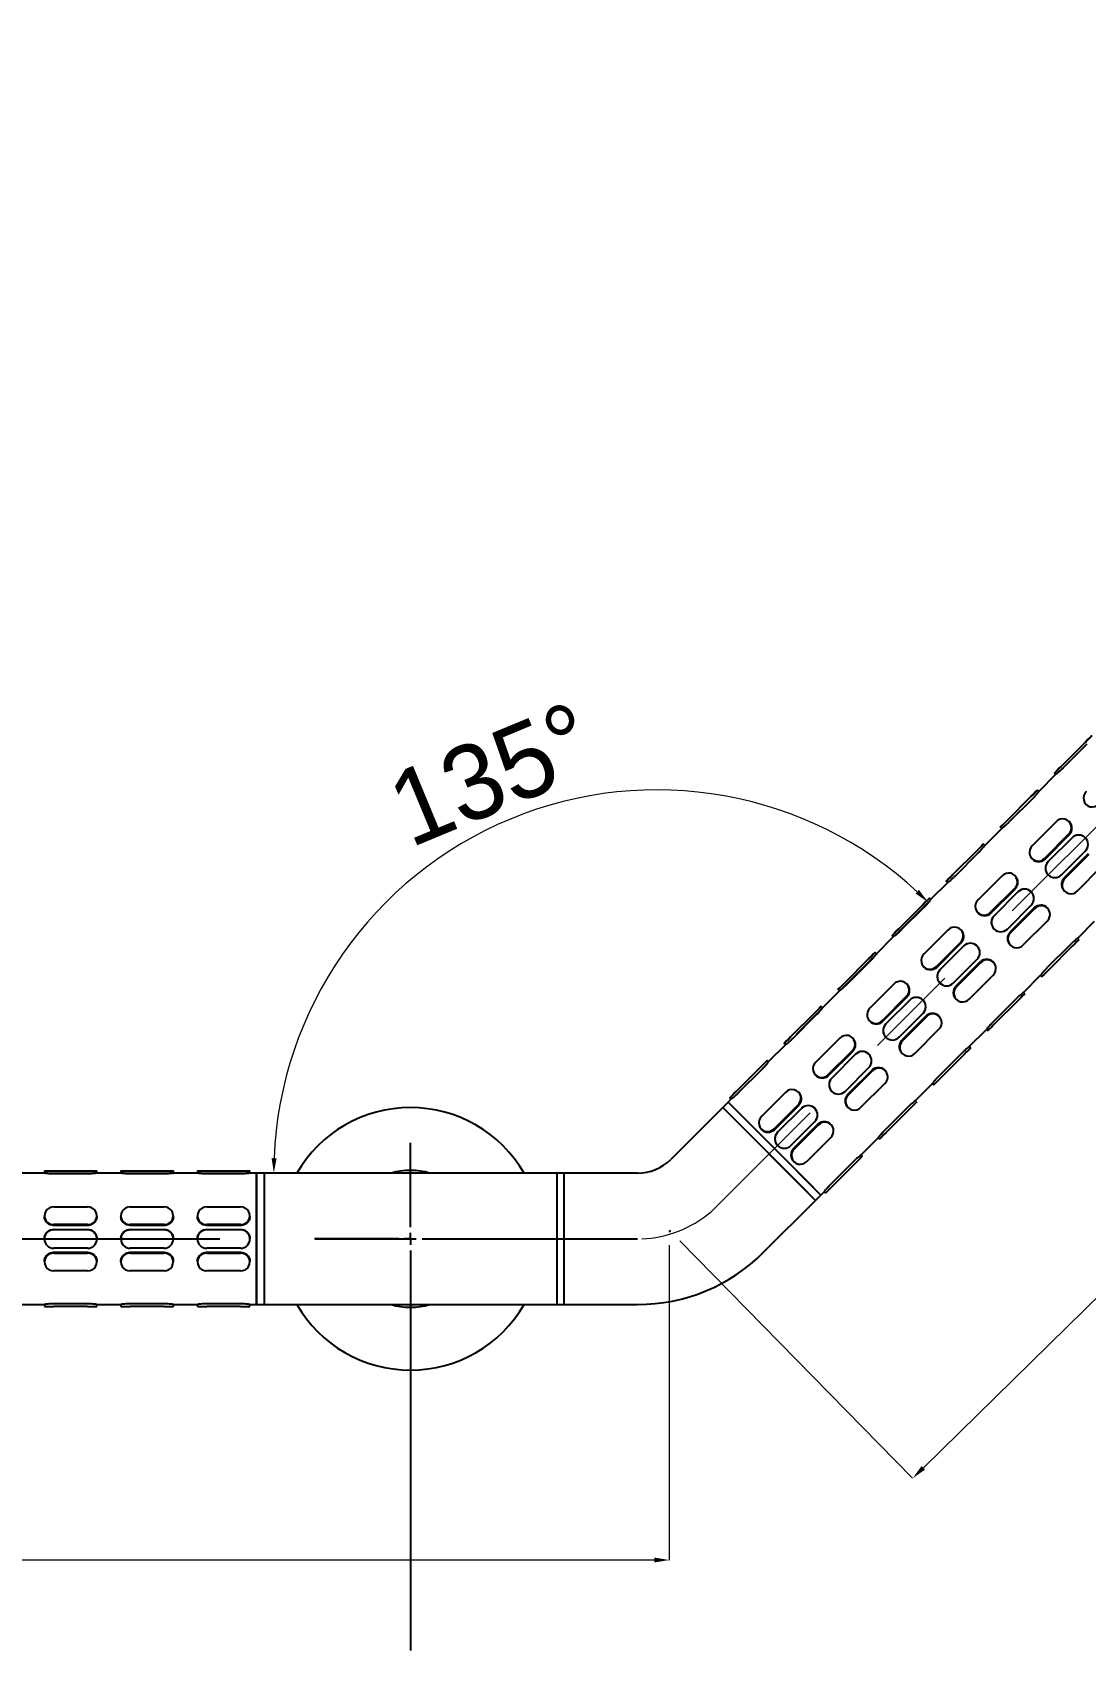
# Model space of a CAD drawing. Extents: x 0 to 2170, y 0 to 1590.
# Drawn here: x 601.9 to 882.7, y 554.1 to 985.5 of the extents above; entities that cross this region are included whole.
import ezdxf

# ---------------------------------------------------------------- set-up
doc = ezdxf.new("R2010")
doc.units = 0
doc.header["$LTSCALE"] = 10
doc.header["$MEASUREMENT"] = 0
doc.header["$PDMODE"] = 3
doc.header["$PDSIZE"] = -10
doc.linetypes.add('CENTERX2', pattern=[20.32, 12.7, -2.54, 2.54, -2.54])
doc.layers.get('0').update_dxf_attribs({"linetype": 'CONTINUOUS'})
doc.layers.get('DEFPOINTS').update_dxf_attribs({"linetype": 'CONTINUOUS'})
doc.layers.add('10', color=7, linetype='CONTINUOUS')
doc.layers.add('中心线层', color=1, linetype='CENTERX2', lineweight=25)
doc.styles.add('Daelim Dimension', font='')
doc.styles.get('Daelim Dimension').set_extended_font_data('나눔고딕')
doc.dimstyles.new('DEFAULT', dxfattribs={"dimscale": 2, "dimtxt": 2, "dimasz": 2, "dimexe": 0, "dimexo": 2, "dimgap": 1, "dimtad": 1, "dimdec": 0, "dimzin": 9, "dimdsep": 46, "dimtxsty": 'Daelim Dimension', "dimcen": 0.5, "dimclrd": 5, "dimclre": 5, "dimclrt": 256, "dimadec": 1, "dimazin": 0, "dimtfac": 1, "dimtdec": 0, "dimtix": 1, "dimtmove": 0, "dimatfit": 3, "dimfxl": 1, "dimtolj": 1, "dimtzin": 1, "dimlwd": 9, "dimlwe": 9, "dimarcsym": 0})

# ---------------------------------------------------------------- blocks, each defined once
blk = doc.blocks.new('SW_CENTERMARKSYMBOL_2')
at = {"layer": '10', "color": 0}
for p, q in [((0, 0.625), (0, 5.125)), ((-0.625, 0), (-5.125, 0)), ((0, 0), (-0.312, 0)), ((0, 0), (0, 0.312)), ((0, 0), (0, -0.312)), ((0, 0), (0.312, 0)), ((0.625, 0), (5.125, 0)), ((0, -0.625), (0, -21.953))]:
    blk.add_line(p, q, dxfattribs=at)
blk = doc.blocks.new('*D3')
at = {"color": 5, "lineweight": 9, "transparency": 16777216}
for p, q in [((321.72, 662.22), (321.72, 578.26)), ((771.72, 662.22), (771.72, 578.26)), ((767.72, 578.26), (325.72, 578.26))]:
    blk.add_line(p, q, dxfattribs=at)
at = {"color": 5, "transparency": 16777216}
for points in [[(325.72, 578.93), (325.72, 577.6), (321.72, 578.26)], [(767.72, 578.93), (767.72, 577.6), (771.72, 578.26)]]:
    blk.add_solid(points, dxfattribs=at)
at = {"layer": 'DEFPOINTS', "color": 0, "transparency": 16777216}
for p in [(321.72, 666.22), (771.72, 666.22), (321.72, 578.26)]:
    blk.add_point(p, dxfattribs=at)
at = {"color": 7, "transparency": 16777216, "insert": (546.72, 591.12), "char_height": 20, "attachment_point": 5, "style": 'Daelim Dimension'}
blk.add_mtext('\\A1;450', dxfattribs=at)
blk = doc.blocks.new('*D5')
at = {"color": 5, "lineweight": 9, "transparency": 16777216}
for p, q in [((1100.12, 982.62), (1162.2, 919.31)), ((1159.35, 916.51), (839.46, 602.85)), ((774.52, 663.37), (836.6, 600.05))]:
    blk.add_line(p, q, dxfattribs=at)
at = {"color": 5, "transparency": 16777216}
for points in [[(1158.88, 916.98), (1159.81, 916.03), (1162.2, 919.31)], [(838.99, 603.33), (839.92, 602.38), (836.6, 600.05)]]:
    blk.add_solid(points, dxfattribs=at)
at = {"layer": 'DEFPOINTS', "color": 0, "transparency": 16777216}
for p in [(1097.32, 985.48), (771.72, 666.22), (836.6, 600.05)]:
    blk.add_point(p, dxfattribs=at)
at = {"color": 7, "transparency": 16777216, "insert": (990.38, 768.88), "char_height": 20, "attachment_point": 5, "rotation": 44.4361, "style": 'Daelim Dimension'}
blk.add_mtext('\\A1;456', dxfattribs=at)
blk = doc.blocks.new('*D6')
at = {"color": 5, "lineweight": 9, "transparency": 16777216}
blk.add_line((805.51, 718.42), (840.72, 753.63), dxfattribs=at)
blk.add_arc((768.47, 681.38), 102.18, 47.2431, 177.7569, dxfattribs=at)
at = {"color": 5, "transparency": 16777216}
for points in [[(838.3, 756.88), (837.38, 755.92), (840.72, 753.63)], [(667.04, 685.36), (665.71, 685.39), (666.29, 681.38)]]:
    blk.add_solid(points, dxfattribs=at)
at = {"layer": 'DEFPOINTS', "color": 0, "transparency": 16777216}
for p in [(768.47, 783.56), (802.68, 715.59), (798.11, 711.02), (663.72, 681.38), (702.72, 681.38)]:
    blk.add_point(p, dxfattribs=at)
at = {"color": 7, "transparency": 16777216, "insert": (724.43, 787.7), "char_height": 20, "attachment_point": 5, "rotation": 22.5, "style": 'Daelim Dimension'}
blk.add_mtext('\\A1;135°', dxfattribs=at)

msp = doc.modelspace()

# ---------------------------------------------------------------- linework, layer by layer
at = {"color": 7, "linetype": 'Continuous', "lineweight": 25}
for p, q in [((882.57, 796.18), (876.2, 789.81)), ((876.2, 789.81), (882.56, 796.18)), ((883.05, 795.7), (876.68, 789.33)), ((874.81, 787.71), (870.24, 783.14)), ((874.43, 788.05), (874.79, 787.69)), ((868.14, 781.75), (861.78, 775.39)), ((861.78, 775.39), (868.14, 781.75)), ((868.62, 781.27), (862.26, 774.91)), ((870.26, 783.16), (869.91, 783.52)), ((860.38, 773.29), (855.81, 768.72)), ((860.01, 773.62), (860.37, 773.26)), ((874.86, 775.04), (868.49, 768.67)), ((878.41, 775.02), (878.28, 775.14)), ((855.84, 768.74), (855.48, 769.09)), ((871.81, 765.35), (878.18, 771.71)), ((871.98, 765.19), (878.34, 771.55)), ((879.1, 770.79), (872.74, 764.43)), ((879.1, 770.79), (872.74, 764.43)), ((882.64, 770.79), (882.64, 770.79)), ((853.72, 767.33), (847.35, 760.96)), ((847.35, 760.96), (853.71, 767.33)), ((854.2, 766.85), (847.83, 760.48)), ((868.39, 765.24), (868.51, 765.12)), ((876.27, 760.89), (882.64, 767.25)), ((883.4, 766.49), (877.03, 760.13)), ((883.56, 766.33), (877.2, 759.97)), ((860.43, 760.61), (854.07, 754.25)), ((863.98, 760.6), (863.86, 760.72)), ((872.74, 760.89), (872.74, 760.89)), ((880.52, 756.64), (886.88, 763.01)), ((845.96, 758.86), (841.39, 754.29)), ((845.58, 759.2), (845.94, 758.84)), ((857.39, 750.93), (863.75, 757.29)), ((857.55, 750.76), (863.92, 757.12)), ((864.68, 756.36), (858.31, 750)), ((864.68, 756.36), (858.31, 750)), ((868.21, 756.36), (868.21, 756.36)), ((876.97, 756.66), (877.09, 756.54)), ((839.29, 752.9), (832.93, 746.54)), ((832.93, 746.54), (839.29, 752.9)), ((839.77, 752.42), (833.41, 746.06)), ((841.41, 754.31), (841.06, 754.67)), ((853.96, 750.82), (854.08, 750.7)), ((861.85, 746.47), (868.21, 752.83)), ((868.97, 752.07), (862.61, 745.71)), ((869.14, 751.9), (862.77, 745.54)), ((872.57, 752.01), (872.44, 752.13)), ((849.56, 746.17), (849.43, 746.29)), ((858.31, 746.47), (858.31, 746.47)), ((866.1, 742.22), (872.46, 748.58)), ((880.56, 743.97), (885.13, 748.54)), ((831.53, 744.44), (826.96, 739.87)), ((831.16, 744.77), (831.52, 744.41)), ((846.01, 746.19), (839.64, 739.82)), ((842.96, 736.5), (849.33, 742.86)), ((843.13, 736.34), (849.49, 742.7)), ((862.54, 742.23), (862.67, 742.11)), ((878.69, 742.35), (872.33, 735.99)), ((880.94, 743.64), (880.58, 744)), ((824.87, 738.48), (818.5, 732.11)), ((818.5, 732.11), (824.86, 738.48)), ((825.35, 738), (818.98, 731.63)), ((826.99, 739.89), (826.63, 740.24)), ((850.25, 741.94), (843.89, 735.58)), ((850.25, 741.94), (843.89, 735.58)), ((847.42, 732.04), (853.79, 738.4)), ((854.55, 737.64), (848.18, 731.28)), ((853.79, 741.94), (853.79, 741.94)), ((858.14, 737.59), (858.02, 737.71)), ((879.17, 741.87), (872.81, 735.51)), ((839.54, 736.39), (839.66, 736.27)), ((854.71, 737.48), (848.35, 731.12)), ((851.67, 727.79), (858.03, 734.16)), ((866.14, 729.55), (870.71, 734.12)), ((870.68, 734.1), (871.04, 733.74)), ((817.11, 730.01), (812.54, 725.44)), ((816.73, 730.35), (817.09, 729.99)), ((831.58, 731.76), (825.22, 725.4)), ((835.13, 731.75), (835.01, 731.87)), ((843.89, 732.04), (843.89, 732.04)), ((866.51, 729.21), (866.16, 729.57)), ((812.56, 725.46), (812.21, 725.82)), ((828.54, 722.08), (834.9, 728.44)), ((828.7, 721.91), (835.07, 728.27)), ((835.83, 727.51), (829.46, 721.15)), ((835.83, 727.51), (829.46, 721.15)), ((839.36, 727.51), (839.36, 727.51)), ((848.12, 727.81), (848.24, 727.69)), ((864.27, 727.93), (857.9, 721.56)), ((864.75, 727.45), (858.38, 721.08)), ((810.44, 724.05), (804.08, 717.69)), ((804.08, 717.69), (810.44, 724.05)), ((810.92, 723.57), (804.56, 717.21)), ((825.11, 721.97), (825.23, 721.85)), ((833, 717.62), (839.36, 723.98)), ((840.12, 723.22), (833.76, 716.86)), ((840.29, 723.06), (833.92, 716.69)), ((843.72, 723.16), (843.59, 723.28)), ((817.16, 717.34), (810.79, 710.97)), ((820.71, 717.32), (820.58, 717.44)), ((829.46, 717.62), (829.46, 717.62)), ((837.25, 713.37), (843.61, 719.73)), ((851.71, 715.12), (856.28, 719.69)), ((856.26, 719.67), (856.61, 719.31)), ((802.68, 715.59), (798.11, 711.02)), ((802.31, 715.92), (802.67, 715.56)), ((814.11, 707.65), (820.48, 714.01)), ((814.28, 707.49), (820.64, 713.85)), ((821.4, 713.09), (815.04, 706.73)), ((821.4, 713.09), (815.04, 706.73)), ((824.94, 713.09), (824.94, 713.09)), ((833.69, 713.38), (833.82, 713.26)), ((849.84, 713.5), (843.48, 707.14)), ((850.32, 713.02), (843.96, 706.66)), ((852.09, 714.79), (851.73, 715.15)), ((796.02, 709.63), (789.65, 703.26)), ((789.65, 703.26), (796.01, 709.63)), ((796.5, 709.15), (790.13, 702.78)), ((798.14, 711.04), (797.78, 711.39)), ((810.69, 707.54), (810.81, 707.42)), ((818.57, 703.19), (824.94, 709.55)), ((825.7, 708.79), (819.33, 702.43)), ((825.86, 708.63), (819.5, 702.27)), ((829.29, 708.74), (829.17, 708.86)), ((815.04, 703.19), (815.04, 703.19)), ((822.82, 698.94), (829.18, 705.31)), ((837.29, 700.7), (841.86, 705.27)), ((841.83, 705.25), (842.19, 704.89)), ((785.97, 698.88), (772.13, 685.04)), ((787.39, 700.29), (785.97, 698.88)), ((806.86, 677.99), (785.97, 698.88)), ((810.72, 674.13), (785.97, 698.88)), ((788.26, 701.16), (787.39, 700.29)), ((787.39, 700.29), (799.76, 687.92)), ((808.27, 679.41), (787.39, 700.29)), ((787.88, 701.5), (788.24, 701.14)), ((802.73, 702.91), (796.37, 696.55)), ((799.69, 693.23), (806.05, 699.59)), ((799.85, 693.06), (806.22, 699.42)), ((806.28, 702.9), (806.16, 703.02)), ((819.27, 698.96), (819.39, 698.84)), ((835.42, 699.08), (829.05, 692.71)), ((837.66, 700.36), (837.31, 700.72)), ((806.98, 698.66), (800.61, 692.3)), ((806.98, 698.66), (800.61, 692.3)), ((804.15, 688.77), (810.51, 695.13)), ((810.51, 698.66), (810.51, 698.66)), ((835.9, 698.6), (829.53, 692.23)), ((796.26, 693.12), (796.38, 693)), ((811.27, 694.37), (804.91, 688.01)), ((811.44, 694.21), (805.07, 687.84)), ((808.4, 684.52), (814.76, 690.88)), ((814.87, 694.31), (814.74, 694.43)), ((822.86, 686.27), (827.43, 690.84)), ((827.41, 690.82), (827.76, 690.46)), ((799.76, 687.92), (812.14, 675.54)), ((800.61, 688.77), (800.61, 688.77)), ((823.24, 685.94), (822.88, 686.3)), ((605.12, 681.88), (605.12, 681.37)), ((607.62, 681.88), (616.62, 681.88)), ((616.62, 681.88), (607.62, 681.88)), ((619.12, 681.37), (619.12, 681.88)), ((625.52, 681.88), (625.52, 681.37)), ((628.02, 681.88), (637.02, 681.88)), ((637.02, 681.88), (628.02, 681.88)), ((639.52, 681.37), (639.52, 681.88)), ((645.92, 681.88), (645.92, 681.37)), ((648.42, 681.88), (657.42, 681.88)), ((657.42, 681.88), (648.42, 681.88)), ((659.92, 681.37), (659.92, 681.88)), ((804.84, 684.53), (804.97, 684.41)), ((820.99, 684.65), (814.63, 678.29)), ((821.47, 684.17), (815.11, 677.81)), ((605.15, 681.38), (598.69, 681.38)), ((616.62, 681.2), (607.62, 681.2)), ((625.55, 681.38), (619.09, 681.38)), ((637.02, 681.2), (628.02, 681.2)), ((645.95, 681.38), (639.49, 681.38)), ((657.42, 681.2), (648.42, 681.2)), ((661.72, 681.38), (659.89, 681.38)), ((663.72, 681.38), (661.72, 681.38)), ((661.72, 646.38), (661.72, 681.38)), ((661.72, 681.38), (661.72, 663.86)), ((702.72, 681.38), (663.72, 681.38)), ((663.72, 681.38), (663.72, 646.38)), ((741.72, 681.38), (702.72, 681.38)), ((743.72, 681.38), (741.72, 681.38)), ((741.72, 681.38), (741.72, 646.38)), ((763.29, 681.38), (743.72, 681.38)), ((743.72, 646.38), (743.72, 681.38)), ((810.72, 674.13), (806.86, 677.99)), ((812.14, 675.54), (808.27, 679.41)), ((796.88, 660.29), (810.72, 674.13)), ((810.72, 674.13), (812.14, 675.54)), ((812.14, 675.54), (813.01, 676.42)), ((812.98, 676.4), (813.34, 676.04)), ((605.12, 670.02), (605.12, 669.85)), ((607.62, 672.37), (616.62, 672.37)), ((619.12, 669.85), (619.12, 670.02)), ((625.52, 670.02), (625.52, 669.85)), ((628.02, 672.37), (637.02, 672.37)), ((639.52, 669.85), (639.52, 670.02)), ((645.92, 670.02), (645.92, 669.85)), ((648.42, 672.37), (657.42, 672.37)), ((659.92, 669.85), (659.92, 670.02)), ((616.62, 667.67), (607.62, 667.67)), ((616.62, 667.44), (607.62, 667.44)), ((607.62, 666.36), (616.62, 666.36)), ((607.62, 666.36), (616.62, 666.36)), ((637.02, 667.67), (628.02, 667.67)), ((637.02, 667.44), (628.02, 667.44)), ((628.02, 666.36), (637.02, 666.36)), ((628.02, 666.36), (637.02, 666.36)), ((657.42, 667.67), (648.42, 667.67)), ((657.42, 667.44), (648.42, 667.44)), ((648.42, 666.36), (657.42, 666.36)), ((648.42, 666.36), (657.42, 666.36)), ((605.12, 663.86), (605.12, 663.86)), ((616.62, 661.36), (607.62, 661.36)), ((607.62, 660.29), (616.62, 660.29)), ((607.62, 660.06), (616.62, 660.06)), ((619.12, 663.86), (619.12, 663.86)), ((625.52, 663.86), (625.52, 663.86)), ((637.02, 661.36), (628.02, 661.36)), ((628.02, 660.29), (637.02, 660.29)), ((628.02, 660.06), (637.02, 660.06)), ((639.52, 663.86), (639.52, 663.86)), ((645.92, 663.86), (645.92, 663.86)), ((657.42, 661.36), (648.42, 661.36)), ((648.42, 660.29), (657.42, 660.29)), ((648.42, 660.06), (657.42, 660.06)), ((659.92, 663.86), (659.92, 663.86)), ((661.72, 663.86), (661.72, 646.38)), ((605.12, 657.88), (605.12, 657.71)), ((619.12, 657.71), (619.12, 657.88)), ((625.52, 657.88), (625.52, 657.71)), ((639.52, 657.71), (639.52, 657.88)), ((645.92, 657.88), (645.92, 657.71)), ((659.92, 657.71), (659.92, 657.88)), ((616.62, 655.36), (607.62, 655.36)), ((637.02, 655.36), (628.02, 655.36)), ((657.42, 655.36), (648.42, 655.36)), ((598.69, 646.38), (605.15, 646.38)), ((605.12, 646.38), (605.12, 645.88)), ((616.62, 646.55), (607.62, 646.55)), ((616.62, 645.88), (607.62, 645.88)), ((619.09, 646.38), (625.55, 646.38)), ((619.12, 645.88), (619.12, 646.38)), ((625.52, 646.38), (625.52, 645.88)), ((637.02, 646.55), (628.02, 646.55)), ((637.02, 645.88), (628.02, 645.88)), ((639.49, 646.38), (645.95, 646.38)), ((639.52, 645.88), (639.52, 646.38)), ((645.92, 646.38), (645.92, 645.88)), ((657.42, 646.55), (648.42, 646.55)), ((657.42, 645.88), (648.42, 645.88)), ((659.89, 646.38), (661.72, 646.38)), ((659.92, 645.88), (659.92, 646.38)), ((661.72, 646.38), (663.72, 646.38)), ((663.72, 646.38), (702.72, 646.38)), ((702.72, 646.38), (741.72, 646.38)), ((741.72, 646.38), (743.72, 646.38)), ((743.72, 646.38), (763.29, 646.38))]:
    msp.add_line(p, q, dxfattribs=at)
at = {"color": 7, "linetype": 'Continuous', "lineweight": 25, "flags": 128}
for points in [[(882.56, 796.18), (883.24, 796.85), (883.81, 797.43), (884.2, 797.81), (884.33, 797.94), (884.2, 797.81), (883.82, 797.43), (883.24, 796.85), (882.57, 796.18)], [(876.2, 789.81), (875.52, 789.14), (874.95, 788.56), (874.57, 788.18), (874.43, 788.05), (874.57, 788.18), (874.95, 788.56), (875.52, 789.14), (876.2, 789.81)], [(868.14, 781.75), (868.82, 782.43), (869.39, 783), (869.77, 783.39), (869.91, 783.52), (869.77, 783.39), (869.39, 783), (868.82, 782.43), (868.14, 781.75)], [(861.78, 775.39), (861.1, 774.71), (860.53, 774.14), (860.14, 773.75), (860.01, 773.62), (860.14, 773.76), (860.53, 774.14), (861.1, 774.71), (861.78, 775.39)], [(853.71, 767.33), (854.39, 768), (854.96, 768.58), (855.35, 768.96), (855.48, 769.09), (855.35, 768.96), (854.97, 768.58), (854.39, 768), (853.72, 767.33)], [(847.35, 760.96), (846.67, 760.29), (846.1, 759.71), (845.72, 759.33), (845.58, 759.2), (845.72, 759.33), (846.1, 759.71), (846.67, 760.29), (847.35, 760.96)], [(839.29, 752.9), (839.97, 753.58), (840.54, 754.15), (840.92, 754.54), (841.06, 754.67), (840.92, 754.54), (840.54, 754.15), (839.97, 753.58), (839.29, 752.9)], [(832.93, 746.54), (832.25, 745.86), (831.68, 745.29), (831.29, 744.9), (831.16, 744.77), (831.29, 744.91), (831.68, 745.29), (832.25, 745.86), (832.93, 746.54)], [(880.94, 743.64), (880.8, 743.5), (880.42, 743.12), (879.85, 742.55), (879.17, 741.87)], [(824.86, 738.48), (825.54, 739.15), (826.11, 739.73), (826.5, 740.11), (826.63, 740.24), (826.5, 740.11), (826.12, 739.73), (825.54, 739.15), (824.87, 738.48)], [(872.81, 735.51), (872.13, 734.83), (871.56, 734.26), (871.17, 733.87), (871.04, 733.74)], [(818.5, 732.11), (817.82, 731.44), (817.25, 730.86), (816.87, 730.48), (816.73, 730.35), (816.87, 730.48), (817.25, 730.86), (817.82, 731.44), (818.5, 732.11)], [(866.51, 729.21), (866.38, 729.08), (866, 728.7), (865.42, 728.12), (864.75, 727.45)], [(810.44, 724.05), (811.12, 724.73), (811.69, 725.3), (812.07, 725.69), (812.21, 725.82), (812.07, 725.69), (811.69, 725.3), (811.12, 724.73), (810.44, 724.05)], [(858.38, 721.08), (857.71, 720.41), (857.13, 719.83), (856.75, 719.45), (856.61, 719.31)], [(804.08, 717.69), (803.4, 717.01), (802.83, 716.44), (802.44, 716.05), (802.31, 715.92), (802.44, 716.06), (802.83, 716.44), (803.4, 717.01), (804.08, 717.69)], [(852.09, 714.79), (851.95, 714.65), (851.57, 714.27), (851, 713.7), (850.32, 713.02)], [(796.01, 709.63), (796.69, 710.3), (797.26, 710.88), (797.65, 711.26), (797.78, 711.39), (797.65, 711.26), (797.27, 710.88), (796.69, 710.3), (796.02, 709.63)], [(789.65, 703.26), (788.98, 702.59), (788.4, 702.01), (788.02, 701.63), (787.88, 701.5), (788.02, 701.63), (788.4, 702.01), (788.97, 702.59), (789.65, 703.26)], [(843.96, 706.66), (843.28, 705.98), (842.71, 705.41), (842.32, 705.02), (842.19, 704.89)], [(837.66, 700.36), (837.53, 700.23), (837.15, 699.85), (836.57, 699.27), (835.9, 698.6)], [(829.53, 692.23), (828.86, 691.56), (828.28, 690.98), (827.9, 690.6), (827.76, 690.46)], [(823.24, 685.94), (823.1, 685.8), (822.72, 685.42), (822.15, 684.85), (821.47, 684.17)], [(607.62, 681.88), (606.66, 681.88), (605.85, 681.88), (605.31, 681.88), (605.12, 681.88), (605.31, 681.88), (605.85, 681.88), (606.66, 681.88), (607.62, 681.88)], [(616.62, 681.88), (617.58, 681.88), (618.39, 681.88), (618.93, 681.88), (619.12, 681.88), (618.93, 681.88), (618.39, 681.88), (617.58, 681.88), (616.62, 681.88)], [(628.02, 681.88), (627.06, 681.88), (626.25, 681.88), (625.71, 681.88), (625.52, 681.88), (625.71, 681.88), (626.25, 681.88), (627.06, 681.88), (628.02, 681.88)], [(637.02, 681.88), (637.98, 681.88), (638.79, 681.88), (639.33, 681.88), (639.52, 681.88), (639.33, 681.88), (638.79, 681.88), (637.98, 681.88), (637.02, 681.88)], [(648.42, 681.88), (647.46, 681.88), (646.65, 681.88), (646.11, 681.88), (645.92, 681.88), (646.11, 681.88), (646.65, 681.88), (647.46, 681.88), (648.42, 681.88)], [(657.42, 681.88), (658.38, 681.88), (659.19, 681.88), (659.73, 681.88), (659.92, 681.88), (659.73, 681.88), (659.19, 681.88), (658.38, 681.88), (657.42, 681.88)], [(815.11, 677.81), (814.43, 677.13), (813.86, 676.56), (813.47, 676.17), (813.34, 676.04)]]:
    msp.add_lwpolyline(points, dxfattribs=at)
at = {"color": 7, "linetype": 'Continuous', "lineweight": 25}
for centre, radius, start, end in [((884.49, 781.35), 2.35, 132.1354, 317.8646), ((876.6, 773.46), 2.35, 312.1354, 137.8646), ((870.07, 766.93), 2.35, 132.1354, 317.8646), ((880.87, 769.02), 2.5, 315, 135), ((874.51, 762.66), 2.5, 135, 315), ((862.18, 759.03), 2.35, 312.1354, 137.8646), ((878.78, 758.22), 2.35, 132.1296, 317.8704), ((866.45, 754.6), 2.5, 315, 135), ((855.64, 752.5), 2.35, 132.1354, 317.8646), ((870.88, 750.33), 2.35, 312.1296, 137.8704), ((847.75, 744.61), 2.35, 312.1354, 137.8646), ((860.08, 748.23), 2.5, 135, 315), ((852.02, 740.17), 2.5, 315, 135), ((864.35, 743.8), 2.35, 132.1296, 317.8704), ((841.22, 738.08), 2.35, 132.1354, 317.8646), ((856.46, 735.9), 2.35, 312.1296, 137.8704), ((845.66, 733.81), 2.5, 135, 315), ((833.33, 730.18), 2.35, 312.1354, 137.8646), ((849.93, 729.37), 2.35, 132.1296, 317.8704), ((826.79, 723.65), 2.35, 132.1354, 317.8646), ((837.6, 725.75), 2.5, 315, 135), ((831.23, 719.38), 2.5, 135, 315), ((842.03, 721.48), 2.35, 312.1296, 137.8704), ((818.9, 715.76), 2.35, 312.1354, 137.8646), ((835.5, 714.95), 2.35, 132.1296, 317.8704), ((823.17, 711.32), 2.5, 315, 135), ((812.37, 709.23), 2.35, 132.1354, 317.8646), ((827.61, 707.05), 2.35, 312.1296, 137.8704), ((804.48, 701.33), 2.35, 312.1354, 137.8646), ((816.81, 704.96), 2.5, 135, 315), ((808.75, 696.9), 2.5, 315, 135), ((821.08, 700.52), 2.35, 132.1296, 317.8704), ((797.94, 694.8), 2.35, 132.1354, 317.8646), ((813.18, 692.63), 2.35, 312.1296, 137.8704), ((802.38, 690.53), 2.5, 135, 315), ((806.65, 686.1), 2.35, 132.1296, 317.8704), ((702.72, 663.88), 18.25, 73.517, 106.483), ((763.29, 693.88), 12.5, 270, 315), ((607.5, 670.02), 2.35, 87.1451, 272.8549), ((616.74, 670.02), 2.35, 267.1451, 92.8549), ((627.9, 670.02), 2.35, 87.1451, 272.8549), ((637.14, 670.02), 2.35, 267.1451, 92.8549), ((648.3, 670.02), 2.35, 87.1451, 272.8549), ((657.54, 670.02), 2.35, 267.1451, 92.8549), ((607.62, 663.86), 2.5, 90, 270), ((616.62, 663.86), 2.5, 270, 90), ((628.02, 663.86), 2.5, 90, 270), ((637.02, 663.86), 2.5, 270, 90), ((648.42, 663.86), 2.5, 90, 270), ((657.42, 663.86), 2.5, 270, 90), ((607.5, 657.71), 2.35, 87.1198, 272.8802), ((616.74, 657.71), 2.35, 267.1198, 92.8802), ((627.9, 657.71), 2.35, 87.1198, 272.8802), ((637.14, 657.71), 2.35, 267.1198, 92.8802), ((648.3, 657.71), 2.35, 87.1198, 272.8802), ((657.54, 657.71), 2.35, 267.1198, 92.8802), ((763.29, 693.88), 47.5, 270, 315), ((607, 1474.4), 828.52, 269.87034, 270.04322), ((617.25, 1474.4), 828.52, 269.95678, 270.12966), ((627.4, 1474.4), 828.52, 269.87034, 270.04322), ((637.65, 1474.4), 828.52, 269.95678, 270.12966), ((647.8, 1474.4), 828.52, 269.87034, 270.04322), ((658.05, 1474.4), 828.52, 269.95678, 270.12966), ((702.72, 663.88), 18.25, 253.517, 286.483)]:
    msp.add_arc(centre, radius, start, end, dxfattribs=at)
for start, end in [(30, 150), (210, 330)]:
    msp.add_arc((702.72, 663.88), 35, start, end)
for points, knots in [([(876.68, 789.33), (876.48, 789.14), (876.08, 788.75), (875.51, 788.26), (875.07, 787.91), (874.81, 787.71), (874.81, 787.71), (874.81, 787.71)], [0, 0, 0, 0, 0.21318, 0.426307, 0.640806, 0.85622, 1, 1, 1, 1]), ([(870.24, 783.14), (870.25, 783.15), (870.27, 783.18), (870.13, 782.99), (869.84, 782.62), (869.39, 782.08), (868.95, 781.61), (868.69, 781.34), (868.62, 781.27)], [0, 0, 0, 0, 0.071625, 0.283821, 0.496766, 0.711605, 0.926565, 1, 1, 1, 1]), ([(862.26, 774.91), (862.06, 774.71), (861.66, 774.32), (861.09, 773.84), (860.65, 773.48), (860.39, 773.29), (860.39, 773.29), (860.39, 773.29)], [0, 0, 0, 0, 0.21318, 0.426307, 0.640806, 0.85622, 1, 1, 1, 1]), ([(878.34, 771.55), (878.52, 771.77), (878.88, 772.2), (879.11, 773.02), (879.07, 773.86), (878.82, 774.56), (878.51, 774.87), (878.38, 775)], [0, 0, 0, 0, 0.213248, 0.426444, 0.641012, 0.856495, 1, 1, 1, 1]), ([(855.82, 768.72), (855.82, 768.72), (855.84, 768.75), (855.71, 768.57), (855.41, 768.19), (854.96, 767.66), (854.53, 767.18), (854.26, 766.91), (854.2, 766.85)], [0, 0, 0, 0, 0.071625, 0.283821, 0.496766, 0.711605, 0.926565, 1, 1, 1, 1]), ([(882.61, 770.77), (882.56, 770.84), (882.32, 771.13), (881.71, 771.41), (880.88, 771.57), (880.04, 771.43), (879.45, 771.11), (879.17, 770.86), (879.1, 770.79)], [0, 0, 0, 0, 0.070496, 0.28295, 0.496154, 0.711255, 0.926476, 1, 1, 1, 1]), ([(868.53, 765.14), (868.59, 765.08), (868.8, 764.81), (869.39, 764.54), (870.2, 764.4), (871.04, 764.54), (871.63, 764.86), (871.91, 765.12), (871.98, 765.19)], [0, 0, 0, 0, 0.070496, 0.28295, 0.496154, 0.711255, 0.926476, 1, 1, 1, 1]), ([(872.74, 764.43), (872.56, 764.21), (872.2, 763.78), (871.98, 762.95), (872.02, 762.1), (872.29, 761.38), (872.63, 761.04), (872.76, 760.91)], [0, 0, 0, 0, 0.213248, 0.426444, 0.641012, 0.856495, 1, 1, 1, 1]), ([(847.83, 760.48), (847.63, 760.29), (847.23, 759.9), (846.66, 759.41), (846.22, 759.06), (845.96, 758.86), (845.96, 758.86), (845.96, 758.86)], [0, 0, 0, 0, 0.21318, 0.426307, 0.640806, 0.85622, 1, 1, 1, 1]), ([(863.92, 757.12), (864.1, 757.34), (864.45, 757.77), (864.68, 758.6), (864.65, 759.43), (864.4, 760.14), (864.08, 760.45), (863.96, 760.58)], [0, 0, 0, 0, 0.213248, 0.426444, 0.641012, 0.856495, 1, 1, 1, 1]), ([(877.03, 760.13), (876.86, 759.91), (876.5, 759.48), (876.27, 758.66), (876.3, 757.82), (876.55, 757.12), (876.87, 756.81), (876.99, 756.68)], [0, 0, 0, 0, 0.213248, 0.426444, 0.641012, 0.856495, 1, 1, 1, 1]), ([(868.19, 756.34), (868.13, 756.42), (867.89, 756.7), (867.29, 756.99), (866.46, 757.15), (865.62, 757), (865.02, 756.69), (864.75, 756.43), (864.68, 756.36)], [0, 0, 0, 0, 0.070496, 0.28295, 0.496154, 0.711255, 0.926476, 1, 1, 1, 1]), ([(841.39, 754.29), (841.4, 754.3), (841.42, 754.33), (841.28, 754.14), (840.99, 753.77), (840.54, 753.23), (840.1, 752.76), (839.84, 752.49), (839.77, 752.42)], [0, 0, 0, 0, 0.071625, 0.283821, 0.496766, 0.711605, 0.926565, 1, 1, 1, 1]), ([(854.11, 750.72), (854.16, 750.65), (854.38, 750.38), (854.97, 750.11), (855.78, 749.97), (856.62, 750.12), (857.21, 750.44), (857.48, 750.7), (857.55, 750.76)], [0, 0, 0, 0, 0.070496, 0.28295, 0.496154, 0.711255, 0.926476, 1, 1, 1, 1]), ([(872.42, 752.11), (872.37, 752.18), (872.15, 752.45), (871.56, 752.72), (870.75, 752.86), (869.91, 752.71), (869.32, 752.39), (869.04, 752.13), (868.97, 752.07)], [0, 0, 0, 0, 0.070496, 0.28295, 0.496154, 0.711255, 0.926476, 1, 1, 1, 1]), ([(858.31, 750), (858.14, 749.78), (857.78, 749.35), (857.55, 748.52), (857.6, 747.68), (857.87, 746.95), (858.2, 746.62), (858.34, 746.49)], [0, 0, 0, 0, 0.213248, 0.426444, 0.641012, 0.856495, 1, 1, 1, 1]), ([(833.41, 746.06), (833.21, 745.86), (832.81, 745.47), (832.24, 744.99), (831.8, 744.63), (831.54, 744.44), (831.54, 744.44), (831.54, 744.44)], [0, 0, 0, 0, 0.21318, 0.426307, 0.640806, 0.85622, 1, 1, 1, 1]), ([(849.49, 742.7), (849.67, 742.92), (850.03, 743.35), (850.26, 744.18), (850.22, 745.01), (849.97, 745.71), (849.66, 746.03), (849.53, 746.15)], [0, 0, 0, 0, 0.213248, 0.426444, 0.641012, 0.856495, 1, 1, 1, 1]), ([(853.76, 741.92), (853.71, 741.99), (853.47, 742.28), (852.86, 742.56), (852.03, 742.72), (851.19, 742.58), (850.6, 742.26), (850.32, 742.01), (850.25, 741.94)], [0, 0, 0, 0, 0.070496, 0.28295, 0.496154, 0.711255, 0.926476, 1, 1, 1, 1]), ([(862.61, 745.71), (862.43, 745.49), (862.07, 745.06), (861.84, 744.23), (861.88, 743.4), (862.13, 742.69), (862.44, 742.38), (862.57, 742.26)], [0, 0, 0, 0, 0.213248, 0.426444, 0.641012, 0.856495, 1, 1, 1, 1]), ([(880.56, 743.97), (880.57, 743.98), (880.59, 744), (880.41, 743.86), (880.04, 743.57), (879.5, 743.12), (879.03, 742.68), (878.76, 742.42), (878.69, 742.35)], [0, 0, 0, 0, 0.070198, 0.28272, 0.495992, 0.711162, 0.926452, 1, 1, 1, 1]), ([(826.97, 739.87), (826.97, 739.87), (826.99, 739.9), (826.86, 739.72), (826.56, 739.34), (826.11, 738.81), (825.68, 738.33), (825.41, 738.06), (825.35, 738)], [0, 0, 0, 0, 0.071625, 0.283821, 0.496766, 0.711605, 0.926565, 1, 1, 1, 1]), ([(858, 737.69), (857.94, 737.75), (857.72, 738.02), (857.13, 738.29), (856.32, 738.43), (855.48, 738.29), (854.89, 737.97), (854.62, 737.71), (854.55, 737.64)], [0, 0, 0, 0, 0.070496, 0.28295, 0.496154, 0.711255, 0.926476, 1, 1, 1, 1]), ([(839.68, 736.29), (839.74, 736.23), (839.95, 735.96), (840.54, 735.69), (841.35, 735.55), (842.19, 735.69), (842.78, 736.01), (843.06, 736.27), (843.13, 736.34)], [0, 0, 0, 0, 0.070496, 0.28295, 0.496154, 0.711255, 0.926476, 1, 1, 1, 1]), ([(843.89, 735.58), (843.71, 735.36), (843.35, 734.93), (843.13, 734.1), (843.17, 733.25), (843.44, 732.53), (843.78, 732.19), (843.91, 732.06)], [0, 0, 0, 0, 0.213248, 0.426444, 0.641012, 0.856495, 1, 1, 1, 1]), ([(872.33, 735.99), (872.13, 735.79), (871.74, 735.39), (871.25, 734.82), (870.9, 734.38), (870.7, 734.12), (870.7, 734.12), (870.7, 734.12)], [0, 0, 0, 0, 0.213508, 0.426963, 0.641792, 0.857538, 1, 1, 1, 1]), ([(818.98, 731.63), (818.78, 731.44), (818.38, 731.05), (817.81, 730.56), (817.37, 730.21), (817.11, 730.01), (817.11, 730.01), (817.11, 730.01)], [0, 0, 0, 0, 0.21318, 0.426307, 0.640806, 0.85622, 1, 1, 1, 1]), ([(835.07, 728.27), (835.25, 728.49), (835.6, 728.92), (835.83, 729.75), (835.8, 730.58), (835.55, 731.29), (835.23, 731.6), (835.11, 731.73)], [0, 0, 0, 0, 0.213248, 0.426444, 0.641012, 0.856495, 1, 1, 1, 1]), ([(848.18, 731.28), (848.01, 731.06), (847.65, 730.63), (847.42, 729.81), (847.45, 728.97), (847.7, 728.27), (848.02, 727.96), (848.14, 727.83)], [0, 0, 0, 0, 0.213248, 0.426444, 0.641012, 0.856495, 1, 1, 1, 1]), ([(866.14, 729.55), (866.14, 729.55), (866.17, 729.57), (865.99, 729.44), (865.61, 729.14), (865.08, 728.69), (864.6, 728.26), (864.33, 727.99), (864.27, 727.93)], [0, 0, 0, 0, 0.070198, 0.28272, 0.495992, 0.711162, 0.926452, 1, 1, 1, 1]), ([(812.54, 725.44), (812.55, 725.45), (812.57, 725.48), (812.43, 725.29), (812.14, 724.92), (811.69, 724.38), (811.25, 723.91), (810.99, 723.64), (810.92, 723.57)], [0, 0, 0, 0, 0.071625, 0.283821, 0.496766, 0.711605, 0.926565, 1, 1, 1, 1]), ([(839.34, 727.49), (839.28, 727.57), (839.04, 727.85), (838.44, 728.14), (837.61, 728.3), (836.77, 728.15), (836.17, 727.84), (835.9, 727.58), (835.83, 727.51)], [0, 0, 0, 0, 0.070496, 0.28295, 0.496154, 0.711255, 0.926476, 1, 1, 1, 1]), ([(825.26, 721.87), (825.31, 721.8), (825.53, 721.53), (826.12, 721.26), (826.93, 721.12), (827.77, 721.27), (828.36, 721.59), (828.63, 721.85), (828.7, 721.91)], [0, 0, 0, 0, 0.070496, 0.28295, 0.496154, 0.711255, 0.926476, 1, 1, 1, 1]), ([(829.46, 721.15), (829.29, 720.93), (828.93, 720.5), (828.7, 719.67), (828.75, 718.83), (829.02, 718.1), (829.35, 717.77), (829.49, 717.64)], [0, 0, 0, 0, 0.213248, 0.426444, 0.641012, 0.856495, 1, 1, 1, 1]), ([(843.57, 723.26), (843.52, 723.33), (843.3, 723.6), (842.71, 723.87), (841.9, 724.01), (841.06, 723.86), (840.47, 723.54), (840.19, 723.28), (840.12, 723.22)], [0, 0, 0, 0, 0.070496, 0.28295, 0.496154, 0.711255, 0.926476, 1, 1, 1, 1]), ([(857.9, 721.56), (857.71, 721.36), (857.32, 720.96), (856.83, 720.39), (856.48, 719.95), (856.28, 719.69), (856.28, 719.69), (856.28, 719.69)], [0, 0, 0, 0, 0.213508, 0.426963, 0.641792, 0.857538, 1, 1, 1, 1]), ([(804.56, 717.21), (804.36, 717.01), (803.96, 716.62), (803.39, 716.14), (802.95, 715.78), (802.69, 715.59), (802.69, 715.59), (802.69, 715.59)], [0, 0, 0, 0, 0.21318, 0.426307, 0.640806, 0.85622, 1, 1, 1, 1]), ([(820.64, 713.85), (820.82, 714.07), (821.18, 714.5), (821.41, 715.33), (821.37, 716.16), (821.12, 716.86), (820.81, 717.18), (820.68, 717.3)], [0, 0, 0, 0, 0.213248, 0.426444, 0.641012, 0.856495, 1, 1, 1, 1]), ([(833.76, 716.86), (833.58, 716.64), (833.22, 716.21), (832.99, 715.38), (833.03, 714.55), (833.28, 713.84), (833.59, 713.53), (833.72, 713.41)], [0, 0, 0, 0, 0.213248, 0.426444, 0.641012, 0.856495, 1, 1, 1, 1]), ([(824.91, 713.07), (824.86, 713.14), (824.62, 713.43), (824.01, 713.71), (823.18, 713.87), (822.34, 713.73), (821.75, 713.41), (821.47, 713.16), (821.4, 713.09)], [0, 0, 0, 0, 0.070496, 0.28295, 0.496154, 0.711255, 0.926476, 1, 1, 1, 1]), ([(851.71, 715.12), (851.72, 715.13), (851.75, 715.15), (851.56, 715.01), (851.19, 714.72), (850.65, 714.27), (850.18, 713.83), (849.91, 713.57), (849.84, 713.5)], [0, 0, 0, 0, 0.070198, 0.28272, 0.495992, 0.711162, 0.926452, 1, 1, 1, 1]), ([(798.12, 711.02), (798.12, 711.02), (798.14, 711.05), (798.01, 710.87), (797.71, 710.49), (797.26, 709.96), (796.83, 709.48), (796.56, 709.21), (796.5, 709.15)], [0, 0, 0, 0, 0.071625, 0.283821, 0.496766, 0.711605, 0.926565, 1, 1, 1, 1]), ([(810.83, 707.44), (810.89, 707.38), (811.1, 707.11), (811.69, 706.84), (812.5, 706.7), (813.34, 706.84), (813.93, 707.16), (814.21, 707.42), (814.28, 707.49)], [0, 0, 0, 0, 0.070496, 0.28295, 0.496154, 0.711255, 0.926476, 1, 1, 1, 1]), ([(829.15, 708.84), (829.09, 708.9), (828.87, 709.17), (828.28, 709.44), (827.47, 709.58), (826.63, 709.44), (826.04, 709.12), (825.77, 708.86), (825.7, 708.79)], [0, 0, 0, 0, 0.070496, 0.28295, 0.496154, 0.711255, 0.926476, 1, 1, 1, 1]), ([(815.04, 706.73), (814.86, 706.51), (814.5, 706.08), (814.28, 705.25), (814.33, 704.4), (814.59, 703.68), (814.93, 703.34), (815.06, 703.21)], [0, 0, 0, 0, 0.213248, 0.426444, 0.641012, 0.856495, 1, 1, 1, 1]), ([(843.48, 707.14), (843.28, 706.94), (842.89, 706.54), (842.4, 705.97), (842.05, 705.53), (841.85, 705.27), (841.85, 705.27), (841.85, 705.27)], [0, 0, 0, 0, 0.213508, 0.426963, 0.641792, 0.857538, 1, 1, 1, 1]), ([(790.13, 702.78), (789.93, 702.59), (789.53, 702.2), (788.96, 701.71), (788.52, 701.36), (788.26, 701.16), (788.26, 701.16), (788.26, 701.16)], [0, 0, 0, 0, 0.21318, 0.426307, 0.640806, 0.85622, 1, 1, 1, 1]), ([(806.22, 699.42), (806.4, 699.64), (806.75, 700.07), (806.98, 700.9), (806.95, 701.73), (806.7, 702.44), (806.38, 702.75), (806.26, 702.88)], [0, 0, 0, 0, 0.213248, 0.426444, 0.641012, 0.856495, 1, 1, 1, 1]), ([(810.49, 698.64), (810.43, 698.72), (810.19, 699), (809.59, 699.29), (808.76, 699.45), (807.92, 699.3), (807.32, 698.99), (807.05, 698.73), (806.98, 698.66)], [0, 0, 0, 0, 0.070496, 0.28295, 0.496154, 0.711255, 0.926476, 1, 1, 1, 1]), ([(819.33, 702.43), (819.16, 702.21), (818.8, 701.78), (818.57, 700.96), (818.6, 700.12), (818.85, 699.42), (819.17, 699.11), (819.29, 698.98)], [0, 0, 0, 0, 0.213248, 0.426444, 0.641012, 0.856495, 1, 1, 1, 1]), ([(837.29, 700.7), (837.29, 700.7), (837.32, 700.72), (837.14, 700.59), (836.76, 700.29), (836.23, 699.84), (835.75, 699.41), (835.48, 699.14), (835.42, 699.08)], [0, 0, 0, 0, 0.070198, 0.28272, 0.495992, 0.711162, 0.926452, 1, 1, 1, 1]), ([(814.72, 694.41), (814.67, 694.48), (814.45, 694.75), (813.86, 695.02), (813.05, 695.16), (812.21, 695.01), (811.62, 694.69), (811.34, 694.43), (811.27, 694.37)], [0, 0, 0, 0, 0.070496, 0.28295, 0.496154, 0.711255, 0.926476, 1, 1, 1, 1]), ([(796.41, 693.02), (796.46, 692.95), (796.68, 692.68), (797.27, 692.41), (798.08, 692.27), (798.92, 692.42), (799.51, 692.74), (799.78, 693), (799.85, 693.06)], [0, 0, 0, 0, 0.070496, 0.28295, 0.496154, 0.711255, 0.926476, 1, 1, 1, 1]), ([(800.61, 692.3), (800.44, 692.08), (800.08, 691.65), (799.85, 690.82), (799.9, 689.98), (800.17, 689.25), (800.5, 688.92), (800.64, 688.79)], [0, 0, 0, 0, 0.213248, 0.426444, 0.641012, 0.856495, 1, 1, 1, 1]), ([(829.05, 692.71), (828.86, 692.51), (828.47, 692.11), (827.98, 691.54), (827.63, 691.1), (827.43, 690.84), (827.43, 690.84), (827.43, 690.84)], [0, 0, 0, 0, 0.213508, 0.426963, 0.641792, 0.857538, 1, 1, 1, 1]), ([(804.91, 688.01), (804.73, 687.79), (804.37, 687.36), (804.14, 686.53), (804.18, 685.7), (804.43, 684.99), (804.74, 684.68), (804.87, 684.56)], [0, 0, 0, 0, 0.213248, 0.426444, 0.641012, 0.856495, 1, 1, 1, 1]), ([(822.86, 686.27), (822.87, 686.28), (822.9, 686.3), (822.71, 686.16), (822.34, 685.87), (821.8, 685.42), (821.33, 684.98), (821.06, 684.72), (820.99, 684.65)], [0, 0, 0, 0, 0.070198, 0.28272, 0.495992, 0.711162, 0.926452, 1, 1, 1, 1]), ([(607.62, 681.2), (607.34, 681.2), (606.78, 681.21), (606.04, 681.27), (605.47, 681.33), (605.15, 681.37), (605.15, 681.37), (605.15, 681.37)], [0, 0, 0, 0, 0.212625, 0.425198, 0.639139, 0.853992, 1, 1, 1, 1]), ([(619.09, 681.37), (619.1, 681.37), (619.13, 681.38), (618.91, 681.35), (618.43, 681.29), (617.74, 681.23), (617.09, 681.2), (616.72, 681.2), (616.62, 681.2)], [0, 0, 0, 0, 0.074039, 0.285683, 0.498074, 0.712355, 0.926756, 1, 1, 1, 1]), ([(628.02, 681.2), (627.74, 681.2), (627.18, 681.21), (626.44, 681.27), (625.87, 681.33), (625.55, 681.37), (625.55, 681.37), (625.55, 681.37)], [0, 0, 0, 0, 0.212625, 0.425198, 0.639139, 0.853992, 1, 1, 1, 1]), ([(639.49, 681.37), (639.5, 681.37), (639.53, 681.38), (639.31, 681.35), (638.83, 681.29), (638.14, 681.23), (637.49, 681.2), (637.12, 681.2), (637.02, 681.2)], [0, 0, 0, 0, 0.074039, 0.285683, 0.498074, 0.712355, 0.926756, 1, 1, 1, 1]), ([(648.42, 681.2), (648.14, 681.2), (647.58, 681.21), (646.84, 681.27), (646.27, 681.33), (645.95, 681.37), (645.95, 681.37), (645.95, 681.37)], [0, 0, 0, 0, 0.212625, 0.425198, 0.639139, 0.853992, 1, 1, 1, 1]), ([(659.89, 681.37), (659.9, 681.37), (659.93, 681.38), (659.71, 681.35), (659.23, 681.29), (658.54, 681.23), (657.89, 681.2), (657.52, 681.2), (657.42, 681.2)], [0, 0, 0, 0, 0.074039, 0.285683, 0.498074, 0.712355, 0.926756, 1, 1, 1, 1]), ([(814.63, 678.29), (814.43, 678.09), (814.04, 677.69), (813.55, 677.12), (813.2, 676.68), (813, 676.42), (813, 676.42), (813, 676.42)], [0, 0, 0, 0, 0.213508, 0.426963, 0.641792, 0.857538, 1, 1, 1, 1]), ([(607.62, 667.44), (607.34, 667.47), (606.78, 667.52), (606.04, 667.94), (605.47, 668.55), (605.15, 669.23), (605.15, 669.67), (605.15, 669.85)], [0, 0, 0, 0, 0.213248, 0.426444, 0.641012, 0.856495, 1, 1, 1, 1]), ([(619.09, 669.85), (619.1, 669.76), (619.13, 669.42), (618.91, 668.81), (618.43, 668.13), (617.74, 667.65), (617.09, 667.46), (616.72, 667.44), (616.62, 667.44)], [0, 0, 0, 0, 0.070496, 0.28295, 0.496154, 0.711255, 0.926476, 1, 1, 1, 1]), ([(628.02, 667.44), (627.74, 667.47), (627.18, 667.52), (626.44, 667.94), (625.87, 668.55), (625.55, 669.23), (625.55, 669.67), (625.55, 669.85)], [0, 0, 0, 0, 0.213248, 0.426444, 0.641012, 0.856495, 1, 1, 1, 1]), ([(639.49, 669.85), (639.5, 669.76), (639.53, 669.42), (639.31, 668.81), (638.83, 668.13), (638.14, 667.65), (637.49, 667.46), (637.12, 667.44), (637.02, 667.44)], [0, 0, 0, 0, 0.070496, 0.28295, 0.496154, 0.711255, 0.926476, 1, 1, 1, 1]), ([(648.42, 667.44), (648.14, 667.47), (647.58, 667.52), (646.84, 667.94), (646.27, 668.55), (645.95, 669.23), (645.95, 669.67), (645.95, 669.85)], [0, 0, 0, 0, 0.213248, 0.426444, 0.641012, 0.856495, 1, 1, 1, 1]), ([(659.89, 669.85), (659.9, 669.76), (659.93, 669.42), (659.71, 668.81), (659.23, 668.13), (658.54, 667.65), (657.89, 667.46), (657.52, 667.44), (657.42, 667.44)], [0, 0, 0, 0, 0.070496, 0.28295, 0.496154, 0.711255, 0.926476, 1, 1, 1, 1]), ([(605.15, 663.87), (605.14, 663.96), (605.11, 664.33), (605.34, 664.96), (605.81, 665.66), (606.51, 666.15), (607.15, 666.35), (607.53, 666.36), (607.62, 666.36)], [0, 0, 0, 0, 0.070496, 0.28295, 0.496154, 0.711255, 0.926476, 1, 1, 1, 1]), ([(616.62, 666.36), (616.9, 666.34), (617.46, 666.28), (618.21, 665.86), (618.77, 665.23), (619.09, 664.52), (619.09, 664.05), (619.09, 663.86)], [0, 0, 0, 0, 0.213248, 0.426444, 0.641012, 0.856495, 1, 1, 1, 1]), ([(625.55, 663.87), (625.54, 663.96), (625.51, 664.33), (625.74, 664.96), (626.21, 665.66), (626.91, 666.15), (627.55, 666.35), (627.93, 666.36), (628.02, 666.36)], [0, 0, 0, 0, 0.070496, 0.28295, 0.496154, 0.711255, 0.926476, 1, 1, 1, 1]), ([(637.02, 666.36), (637.3, 666.34), (637.86, 666.28), (638.61, 665.86), (639.17, 665.23), (639.49, 664.52), (639.49, 664.05), (639.49, 663.86)], [0, 0, 0, 0, 0.213248, 0.426444, 0.641012, 0.856495, 1, 1, 1, 1]), ([(645.95, 663.87), (645.94, 663.96), (645.91, 664.33), (646.14, 664.96), (646.61, 665.66), (647.31, 666.15), (647.95, 666.35), (648.33, 666.36), (648.42, 666.36)], [0, 0, 0, 0, 0.070496, 0.28295, 0.496154, 0.711255, 0.926476, 1, 1, 1, 1]), ([(657.42, 666.36), (657.7, 666.34), (658.26, 666.28), (659.01, 665.86), (659.57, 665.23), (659.89, 664.52), (659.89, 664.05), (659.89, 663.86)], [0, 0, 0, 0, 0.213248, 0.426444, 0.641012, 0.856495, 1, 1, 1, 1]), ([(605.15, 657.88), (605.14, 657.97), (605.11, 658.31), (605.34, 658.92), (605.81, 659.59), (606.51, 660.08), (607.15, 660.27), (607.53, 660.29), (607.62, 660.29)], [0, 0, 0, 0, 0.070496, 0.28295, 0.496154, 0.711255, 0.926476, 1, 1, 1, 1]), ([(616.62, 660.29), (616.9, 660.26), (617.46, 660.21), (618.21, 659.79), (618.77, 659.18), (619.09, 658.5), (619.09, 658.06), (619.09, 657.88)], [0, 0, 0, 0, 0.213248, 0.426444, 0.641012, 0.856495, 1, 1, 1, 1]), ([(625.55, 657.88), (625.54, 657.97), (625.51, 658.31), (625.74, 658.92), (626.21, 659.59), (626.91, 660.08), (627.55, 660.27), (627.93, 660.29), (628.02, 660.29)], [0, 0, 0, 0, 0.070496, 0.28295, 0.496154, 0.711255, 0.926476, 1, 1, 1, 1]), ([(637.02, 660.29), (637.3, 660.26), (637.86, 660.21), (638.61, 659.79), (639.17, 659.18), (639.49, 658.5), (639.49, 658.06), (639.49, 657.88)], [0, 0, 0, 0, 0.213248, 0.426444, 0.641012, 0.856495, 1, 1, 1, 1]), ([(645.95, 657.88), (645.94, 657.97), (645.91, 658.31), (646.14, 658.92), (646.61, 659.59), (647.31, 660.08), (647.95, 660.27), (648.33, 660.29), (648.42, 660.29)], [0, 0, 0, 0, 0.070496, 0.28295, 0.496154, 0.711255, 0.926476, 1, 1, 1, 1]), ([(657.42, 660.29), (657.7, 660.26), (658.26, 660.21), (659.01, 659.79), (659.57, 659.18), (659.89, 658.5), (659.89, 658.06), (659.89, 657.88)], [0, 0, 0, 0, 0.213248, 0.426444, 0.641012, 0.856495, 1, 1, 1, 1]), ([(607.62, 646.55), (607.34, 646.55), (606.78, 646.54), (606.04, 646.49), (605.47, 646.43), (605.15, 646.38), (605.15, 646.38), (605.15, 646.38)], [0, 0, 0, 0, 0.214067, 0.428082, 0.643474, 0.859784, 1, 1, 1, 1]), ([(619.09, 646.38), (619.1, 646.38), (619.13, 646.38), (618.91, 646.41), (618.43, 646.46), (617.74, 646.52), (617.09, 646.55), (616.72, 646.55), (616.62, 646.55)], [0, 0, 0, 0, 0.067764, 0.280842, 0.494673, 0.710406, 0.92626, 1, 1, 1, 1]), ([(628.02, 646.55), (627.74, 646.55), (627.18, 646.54), (626.44, 646.49), (625.87, 646.43), (625.55, 646.38), (625.55, 646.38), (625.55, 646.38)], [0, 0, 0, 0, 0.214067, 0.428082, 0.643474, 0.859784, 1, 1, 1, 1]), ([(639.49, 646.38), (639.5, 646.38), (639.53, 646.38), (639.31, 646.41), (638.83, 646.46), (638.14, 646.52), (637.49, 646.55), (637.12, 646.55), (637.02, 646.55)], [0, 0, 0, 0, 0.067764, 0.280842, 0.494673, 0.710406, 0.92626, 1, 1, 1, 1]), ([(648.42, 646.55), (648.14, 646.55), (647.58, 646.54), (646.84, 646.49), (646.27, 646.43), (645.95, 646.38), (645.95, 646.38), (645.95, 646.38)], [0, 0, 0, 0, 0.214067, 0.428082, 0.643474, 0.859784, 1, 1, 1, 1]), ([(659.89, 646.38), (659.9, 646.38), (659.93, 646.38), (659.71, 646.41), (659.23, 646.46), (658.54, 646.52), (657.89, 646.55), (657.52, 646.55), (657.42, 646.55)], [0, 0, 0, 0, 0.067764, 0.280842, 0.494673, 0.710406, 0.92626, 1, 1, 1, 1])]:
    msp.add_open_spline(points, degree=3, knots=knots, dxfattribs=at)
at = {"layer": '10'}
msp.add_line((771.72, 666.22), (771.93, 665.73), dxfattribs=at)
at = {"layer": '中心线层', "linetype": 'CENTERX2', "lineweight": 18}
msp.add_line((1096.65, 984.81), (782.75, 670.91), dxfattribs=at)
at = {"layer": '中心线层', "linetype": 'CENTERX2'}
msp.add_line((321.72, 663.88), (763.29, 663.88), dxfattribs=at)
at = {"layer": '中心线层', "linetype": 'CENTERX2', "lineweight": 18}
msp.add_arc((763.29, 693.88), 30, 272.0991, 310.3432, dxfattribs=at)

# ---------------------------------------------------------------- block references
at = {"layer": '中心线层', "xscale": 5, "yscale": 5, "zscale": 5}
msp.add_blockref('SW_CENTERMARKSYMBOL_2', (702.72, 663.88), dxfattribs=at)

# ---------------------------------------------------------------- dimensions: what is measured, and where the dimension line sits
dim = msp.add_aligned_dim(p1=(1097.32, 985.48), p2=(771.72, 666.22), distance=92.67, dimstyle='DEFAULT', override={"dimtxt": 10, "dimdec": 0, "dimclrd": 5, "dimclre": 5, "dimclrt": 7})
dim.commit()
dim.dimension.update_dxf_attribs({"geometry": '*D5', "text_midpoint": (990.38, 768.88)})
dim = msp.add_angular_dim_2l(base=(768.47, 783.56), line1=((802.68, 715.59), (798.11, 711.02)), line2=((702.72, 681.38), (663.72, 681.38)), dimstyle='DEFAULT', override={"dimtxt": 10, "dimclrd": 5, "dimclrt": 7, "dimadec": 0})
dim.commit()
dim.dimension.update_dxf_attribs({"geometry": '*D6', "text_midpoint": (724.43, 787.7)})
at = {"color": 5}
dim = msp.add_linear_dim(base=(321.72, 578.26), p1=(771.72, 666.22), p2=(321.72, 666.22), dimstyle='DEFAULT', override={"dimtxt": 10, "dimdec": 0, "dimclrd": 5, "dimclre": 5, "dimclrt": 7}, dxfattribs=at)
dim.commit()
dim.dimension.update_dxf_attribs({"geometry": '*D3', "text_midpoint": (546.72, 591.12)})

doc.saveas('drawing.dxf')
